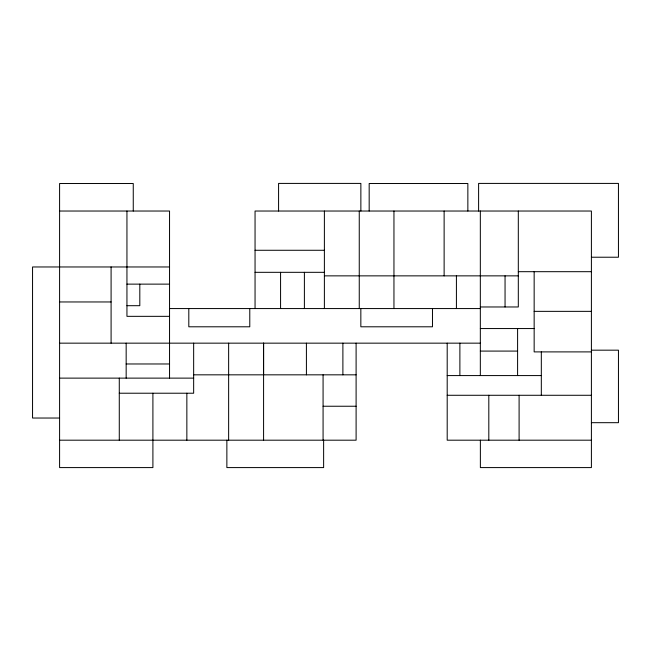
<?xml version="1.0" encoding="UTF-8"?>
<svg xmlns="http://www.w3.org/2000/svg" width="651" height="651" viewBox="0 0 651 651"><rect width="100%" height="100%" fill="white"/><g stroke="black" fill="none" stroke-linecap="round" stroke-linejoin="round"><path stroke-width="0.98" d="M263.582 374.83L263.582 343.158L263.582 440.19M59.591 211.03L169.545 211.03L169.545 378.125M255.054 250.277L324.385 250.277M591.401 257.226L618.442 257.226L618.442 183.411L478.607 183.411L478.607 211.03M169.545 266.967L32.55 266.967L32.55 418.032L59.591 418.032M518.31 271.687L591.401 271.687M255.054 272.321L324.385 272.321M324.385 275.861L518.31 275.861M126.945 284.129L169.545 284.129M59.591 301.958L111.093 301.958M126.945 305.693L139.81 305.693L139.81 284.129M480.332 306.971L518.31 306.971L518.31 211.03M169.545 308.566L480.332 308.566M534.154 311.357L591.401 311.357M169.545 316.337L126.945 316.337L126.945 211.03M480.332 328.552L534.154 328.552M59.591 343.158L480.332 343.158M591.401 350.173L618.45 350.173L618.45 422.686L591.401 422.686M480.332 351.084L517.594 351.084M591.401 351.898L534.154 351.898L534.154 271.687M126.164 363.974L169.545 363.974M193.656 374.83L356.105 374.83M447.196 375.578L541.323 375.578M59.591 378.125L193.656 378.125M119.279 393.22L193.656 393.22L193.656 343.158M447.196 395.279L591.401 395.279M323.075 406.24L356.105 406.24M59.591 440.19L356.105 440.19L356.105 343.158M591.401 440.19L447.196 440.19L447.196 343.158M541.323 351.898L541.323 395.279M519.099 395.279L519.099 440.19M517.594 328.552L517.594 375.578M505.054 275.861L505.054 306.971M488.811 395.279L488.811 440.19M480.373 440.19L480.373 467.589L591.401 467.589L591.401 211.03L255.054 211.03L255.054 308.566M480.332 211.03L480.332 375.578M467.857 211.03L467.857 183.517L369.174 183.517L369.174 211.03M459.883 343.158L459.883 375.578M456.416 275.861L456.416 308.566M444.128 211.03L444.128 275.861M432.476 308.566L432.476 326.794L360.841 326.794L360.841 308.566M393.953 211.03L393.953 308.566M360.866 211.03L360.866 183.411L278.579 183.411L278.579 211.03M359.254 211.03L359.254 308.566M342.89 343.158L342.89 374.83M324.385 211.03L324.385 308.566M323.628 440.19L323.628 467.589L226.865 467.589L226.865 440.19M323.075 374.83L323.075 440.19M306.409 343.158L306.418 374.83M304.391 272.321L304.391 308.566M280.573 272.321L280.573 308.566M249.781 308.566L249.781 326.794L188.806 326.794L188.806 308.566M228.639 343.158L228.639 440.19M186.853 393.22L186.853 440.19M152.904 393.22L152.904 467.589L59.591 467.589L59.591 183.517L133.26 183.517L133.26 211.03M126.164 343.158L126.164 378.125M119.279 378.125L119.279 440.19M111.093 266.967L111.093 343.158"/></g></svg>
